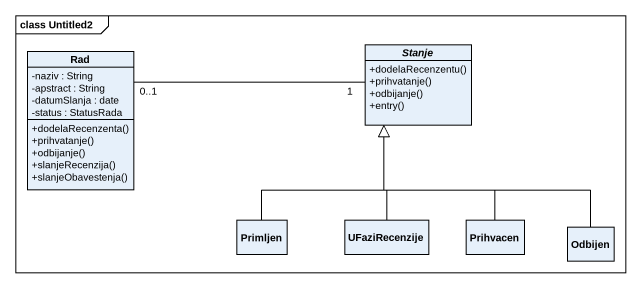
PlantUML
@startuml
mainframe class Untitled2
hide circle
hide empty members
skinparam classAttributeIconSize 0
class Rad {
  -naziv : String
  -apstract : String
  -datumSlanja : date
  -status : StatusRada
  +dodelaRecenzenta()
  +prihvatanje()
  +odbijanje()
  +slanjeRecenzija()
  +slanjeObavestenja()
}
abstract class Stanje {
  +dodelaRecenzentu()
  +prihvatanje()
  +odbijanje()
  +entry()
}
class Primljen
class UFaziRecenzije
class Prihvacen
class Odbijen
Rad "0..1" -right- "1" Stanje
Primljen -up-|> Stanje
UFaziRecenzije -up-|> Stanje
Prihvacen -up-|> Stanje
Odbijen -up-|> Stanje
@enduml
